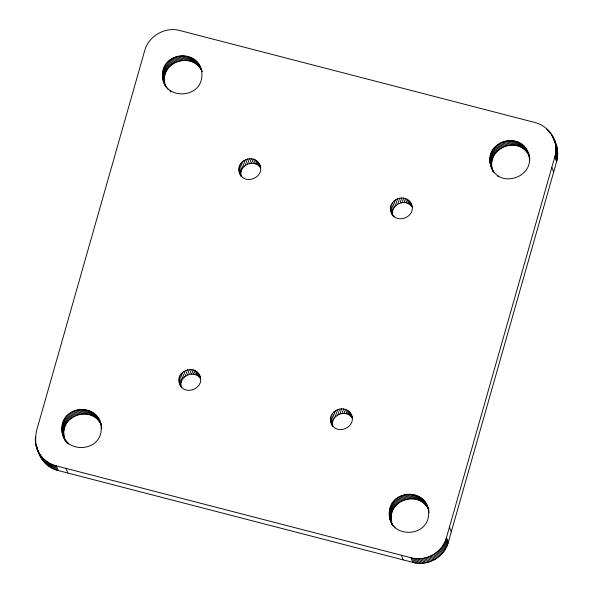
<?xml version="1.0" encoding="UTF-8"?>
<svg xmlns="http://www.w3.org/2000/svg" width="593" height="593" viewBox="0 0 593 593"><rect width="100%" height="100%" fill="white"/><g stroke="black" fill="none" stroke-linecap="round" stroke-linejoin="round"><path stroke-width="0.89" d="M35.269 439.502L36.403 431.252L144.64 50.872C148.428 35.899 165.454 26.322 180.235 30.628L534.76 122.454C551.231 126.361 560.956 145.908 556.597 161.748L448.36 542.128C444.572 557.101 427.546 566.678 412.765 562.372L58.24 470.545C44.075 467.506 36.321 452.859 35.269 439.502L35.884 441.051M35.869 444.824C37.937 455.024 46.284 463.496 56.387 465.89L410.912 557.709C425.692 562.023 442.719 552.439 446.507 537.473L554.744 157.093C556.419 151.43 556.241 145.233 554.166 139.703M61.872 428.628C61.716 403.611 101.885 403.114 101.255 428.561C101.41 453.578 61.235 454.082 61.872 428.628L63.725 433.29L64.585 439.213M63.725 433.29C63.051 413.929 92.464 406.464 100.869 424.017M162.504 74.985C162.349 49.968 202.517 49.464 201.879 74.918C202.035 99.935 161.867 100.432 162.504 74.985L164.357 79.64L164.898 84.421L163.045 79.766M164.357 79.64C163.646 59.671 194.497 52.792 202.028 71.434L200.175 66.772M389.26 513.427C389.112 488.41 429.28 487.906 428.643 513.36C428.798 538.377 388.63 538.874 389.26 513.427L391.121 518.082L391.973 524.012M391.121 518.082C390.446 498.728 419.859 491.263 428.265 508.816M528.022 152.66C537.569 176.788 498.276 190.561 490.752 165.706C482.821 140.333 523.589 129.837 529.26 155.766M492.605 170.369C485.259 148.584 518.519 134.707 528.889 155.166M180.598 386.05C171.977 371.129 197.602 361.723 200.768 378.66M179.16 381.818L181.013 386.48C178.819 375.962 194.245 369.417 200.301 378.267L198.447 373.605M240.891 175.995C231.381 161.214 256.858 150.348 260.698 167.552M239.149 170.992L241.003 175.647C238.809 165.136 254.234 158.59 260.297 167.434L258.444 162.778M332.54 426.1C322.889 410.675 349.47 400.52 352.65 418.428M330.79 421.097L332.643 425.752C330.279 414.574 347.468 408.429 352.613 418.651M392.529 215.274C382.937 200.286 408.881 189.612 412.394 207.113M390.787 210.263L392.64 214.925C390.446 204.407 405.864 197.862 411.927 206.712L410.074 202.05M391.291 212.168C395.865 225.614 417.665 216.349 411.09 203.725M239.661 172.889C244.234 186.335 266.035 177.077 259.46 164.446M331.302 422.994C335.875 436.441 357.675 427.175 351.1 414.551M179.672 383.723C184.238 397.162 206.038 387.904 199.47 375.273M555.537 143.135L551.868 134.959M553.136 137.272L554.989 141.935M554.966 142.224L556.827 146.879M552.528 136.101L554.381 140.763M555.278 143.513L557.131 148.176M551.156 133.855L552.083 136.182M555.522 144.825L557.383 149.48M555.708 146.152L557.561 150.807M549.57 131.735L550.193 133.292M555.826 147.487L557.679 152.149M548.703 130.734L549.318 132.291M555.878 148.843L557.731 153.498M547.784 129.778L548.406 131.327M555.863 150.199L557.716 154.862M546.82 128.859L547.435 130.416M555.782 151.571L557.635 156.233M555.626 152.95L557.479 157.605M555.404 154.328L557.257 158.983M555.107 155.707L556.96 160.362M554.744 157.093L556.597 161.748M551.809 167.404L553.662 172.059M527.036 150.511L529.341 156.115M528.734 154.929L529.349 156.485M526.443 149.488L528.296 154.143M528.986 156.1L529.912 158.427M525.791 148.495L527.644 153.157M525.072 147.553L526.925 152.208M529.252 158.494L529.868 160.043M524.294 146.649L526.147 151.311M523.463 145.796L525.316 150.452M522.566 144.996L524.42 149.651M521.625 144.24L523.478 148.902M520.624 143.55L522.477 148.206M519.572 142.913L521.432 147.575M518.475 142.342L520.328 147.005M517.333 141.838L519.186 146.501M516.14 141.408L517.993 146.063M514.902 141.045L516.762 145.7M513.649 140.763L515.502 145.418M512.389 140.563L514.242 145.218M511.136 140.445L512.989 145.1M509.884 140.408L511.737 145.063M508.646 140.445L510.499 145.107M507.415 140.563L509.268 145.218M506.2 140.756L508.053 145.411M505.006 141.015L506.859 145.678M503.835 141.349L505.688 146.011M502.686 141.757L504.539 146.412M501.567 142.224L503.42 146.879M500.477 142.757L502.33 147.42M499.425 143.358L501.278 148.013M498.402 144.017L500.255 148.68M497.431 144.736L499.284 149.399M496.497 145.515L498.35 150.177M495.615 146.352L497.468 151.007M494.777 147.242L496.637 151.897M493.999 148.183L495.852 152.838M493.28 149.177L495.133 153.832M492.613 150.214L494.466 154.877M492.012 151.304L493.873 155.966M491.486 152.438L493.339 157.101M491.019 153.617L492.872 158.279M490.626 154.84L492.486 159.495M490.322 156.078L492.175 160.733M497.542 175.254L498.164 176.803M490.092 157.315L491.945 161.978M489.951 158.553L491.805 163.208M489.892 159.784L491.745 164.439M489.914 160.999L491.767 165.655M490.011 162.208L491.864 166.863M493.376 170.992L493.999 172.548M490.181 163.394L492.042 168.049M492.724 170.006L493.339 171.562M490.433 164.565L493.057 171.31M490.752 165.706L492.842 171.029M408.755 200.597L410.608 205.252M407.154 199.396L409.007 204.059M405.301 198.507L407.154 203.169M403.247 197.98L405.101 202.636M401.179 197.854L403.032 202.509M399.163 198.114L401.016 202.769M397.251 198.729L399.104 203.392M395.487 199.678L397.34 204.34M393.922 200.931L395.776 205.593M392.61 202.465L394.464 207.12M391.588 204.237L393.441 208.899M390.913 206.231L392.766 210.886M390.646 208.269L392.499 212.931M393.322 215.496L393.937 217.045M392.143 213.925L393.077 216.252M449.442 527.155L451.295 531.817M446.507 537.473L448.36 542.128M446.092 538.844L447.945 543.499M445.61 540.179L447.463 544.834M445.076 541.476L446.929 546.131M444.476 542.736L446.329 547.391M443.823 543.951L445.677 548.614M443.112 545.137L444.965 549.793M426.93 505.214L428.48 509.098M426.404 504.154L429.028 510.907M425.818 503.131L427.672 507.786M425.159 502.145L427.012 506.8M428.524 510.936L429.147 512.485M424.44 501.196L426.293 505.859M442.348 546.279L444.209 550.934M423.669 500.299L425.522 504.954M422.831 499.439L424.684 504.102M441.54 547.376L443.394 552.031M421.942 498.639L423.795 503.294M420.993 497.89L422.846 502.545M440.681 548.429L442.534 553.091M419.992 497.193L421.845 501.856M418.947 496.563L420.8 501.218M439.769 549.444L441.629 554.099M417.85 495.993L419.703 500.648M438.82 550.408L440.673 555.063M416.701 495.489L418.554 500.144M415.508 495.051L417.361 499.714M437.827 551.327L439.68 555.982M414.277 494.688L416.13 499.35M436.796 552.194L438.65 556.857M413.017 494.406L414.87 499.061M435.722 553.017L437.575 557.679M411.757 494.206L413.61 498.869M434.617 553.788L436.47 558.45M410.504 494.088L412.357 498.75M433.476 554.507L435.329 559.169M409.252 494.051L411.105 498.713M408.014 494.095L409.867 498.75M432.297 555.174L434.15 559.836M406.783 494.206L408.636 498.869M431.096 555.789L432.949 560.444M405.568 494.399L407.428 499.054M429.866 556.345L431.719 561.008M404.374 494.658L406.227 499.321M428.606 556.849L430.459 561.504M403.203 494.999L405.056 499.654M427.331 557.294L429.184 561.949M402.054 495.4L403.907 500.055M426.026 557.679L427.879 562.334M400.935 495.867L402.788 500.529M424.707 558.006L426.56 562.661M399.845 496.408L401.698 501.063M423.365 558.265L425.218 562.927M398.792 497.001L400.646 501.663M422.016 558.473L423.869 563.128M397.777 497.66L399.63 502.323M396.799 498.387L398.652 503.042M420.645 558.606L422.505 563.268M395.865 499.165L397.725 503.82M419.273 558.68L421.126 563.343M394.982 499.995L396.836 504.658M417.887 558.695L419.74 563.35M394.152 500.885L396.005 505.547M416.494 558.636L418.347 563.291M260.142 166.285L260.764 167.834M393.374 501.826L395.227 506.489M257.117 161.318L258.971 165.981M415.093 558.51L416.946 563.165M392.648 502.82L394.501 507.482M255.516 160.125L257.369 164.78M413.692 558.309L415.545 562.972M391.988 503.865L393.841 508.52M391.387 504.954L393.241 509.609M253.663 159.235L255.516 163.89M412.291 558.043L414.144 562.705M390.854 506.088L392.707 510.743M410.912 557.709L412.765 562.372M251.617 158.702L253.47 163.364M390.387 507.267L392.24 511.922M390.001 508.483L391.854 513.138M389.69 509.721L391.543 514.383M249.549 158.576L251.402 163.238M389.468 510.966L391.321 515.621M350.085 412.876L351.938 417.539M389.327 512.196L391.18 516.859M348.758 411.423L350.611 416.078M394.241 526.488L394.856 528.044M389.282 514.642L391.135 519.305M247.533 158.835L249.386 163.498M389.379 515.851L391.232 520.506M347.157 410.223L349.018 414.885M389.557 517.037L391.41 521.699M392.092 523.656L393.018 525.984M389.801 518.208L392.425 524.961M390.12 519.357L392.514 525.45M345.311 409.333L347.164 413.996M245.613 159.458L247.474 164.113M343.258 408.807L345.111 413.462M401.298 555.218L403.151 559.881M243.856 160.406L245.71 165.062M341.19 408.681L343.043 413.336M242.292 161.659L244.146 166.314M339.174 408.94L341.027 413.595M240.973 163.186L242.826 167.849M239.957 164.965L241.811 169.62M337.261 409.555L339.114 414.218M199.648 65.712L201.961 71.686M199.055 64.689L200.908 69.344M198.396 63.703L200.256 68.358M239.283 166.952L241.136 171.614M197.684 62.754L199.537 67.417M196.906 61.85L198.759 66.512M335.497 410.504L337.35 415.167M196.068 60.997L197.921 65.66M239.016 168.998L240.869 173.653M195.179 60.197L197.032 64.852M240.513 174.653L241.129 176.203M194.23 59.448L196.09 64.103M333.933 411.757L335.786 416.419M193.236 58.751L195.09 63.414M192.184 58.121L194.037 62.776M191.087 57.551L192.94 62.206M332.614 413.291L334.467 417.946M189.938 57.047L191.791 61.702M331.598 415.063L333.451 419.725M188.752 56.609L190.605 61.272M187.514 56.246L189.367 60.909M330.924 417.057L332.777 421.712M186.254 55.964L188.114 60.619M330.657 419.095L332.51 423.758M332.154 424.751L332.777 426.308M185.001 55.764L186.854 60.419M183.741 55.646L185.594 60.308M182.496 55.609L184.349 60.264M181.25 55.646L183.104 60.308M180.02 55.764L181.881 60.427M178.812 55.957L180.665 60.612M177.618 56.216L179.471 60.879M176.44 56.55L178.293 61.212M175.291 56.958L177.144 61.613M174.172 57.425L176.025 62.087M173.082 57.958L174.935 62.621M172.029 58.559L173.882 63.221M171.014 59.218L172.867 63.881M170.035 59.945L171.896 64.6M169.109 60.723L170.962 65.378M168.227 61.553L170.08 66.216M167.389 62.443L169.242 67.105M166.611 63.384L168.464 68.047M165.884 64.378L167.737 69.04M165.225 65.423L167.078 70.078M164.624 66.512L166.477 71.167M164.091 67.646L165.944 72.302M163.631 68.818L165.484 73.48M163.238 70.041L165.091 74.696M162.927 71.279L164.78 75.941M170.154 90.455L170.769 92.004M162.704 72.516L164.558 77.179M162.564 73.754L164.417 78.417M167.478 88.046L168.101 89.595M162.526 76.2L164.38 80.863M162.623 77.409L164.476 82.064M165.988 86.2L166.603 87.749M162.793 78.595L164.646 83.257M165.328 85.214L165.951 86.763M163.364 80.915L165.669 86.511M163.75 82.034L164.987 85.14M197.128 372.152L198.981 376.807M195.527 370.951L197.38 375.606M193.674 370.062L195.527 374.717M191.621 369.528L193.481 374.19M189.552 369.402L191.406 374.064M187.536 369.661L189.389 374.324M185.624 370.284L187.477 374.939M183.86 371.233L185.713 375.895M182.296 372.486L184.156 377.148M180.984 374.013L182.837 378.675M179.961 375.792L181.814 380.447M179.294 377.785L181.147 382.441M179.027 379.824L180.88 384.479M180.524 385.48L181.451 387.807M99.542 420.422L101.24 424.618M99.016 419.362L101.01 424.188M98.423 418.332L100.276 422.994M100.714 423.78L101.64 426.108M97.771 417.346L99.624 422.008M101.136 426.137L101.751 427.694M97.052 416.397L98.905 421.06M101.233 427.345L101.848 428.895M96.274 415.5L98.127 420.155M95.443 414.648L97.296 419.303M94.546 413.84L96.4 418.502M93.605 413.091L95.458 417.746M92.604 412.394L94.457 417.057M91.552 411.764L93.412 416.419M90.455 411.194L92.308 415.856M89.313 410.69L91.166 415.352M88.12 410.252L89.973 414.915M86.882 409.896L88.735 414.551M85.629 409.607L87.482 414.27M84.369 409.407L86.222 414.07M83.116 409.296L84.969 413.951M81.864 409.252L83.717 413.914M80.626 409.296L82.479 413.951M79.395 409.407L81.248 414.07M78.18 409.6L80.033 414.262M76.986 409.867L78.839 414.522M75.815 410.2L77.668 414.855M74.666 410.601L76.519 415.263M73.547 411.075L75.4 415.73M72.457 411.609L74.31 416.264M71.397 412.209L73.258 416.864M70.382 412.869L72.235 417.524M69.411 413.588L71.264 418.243M68.477 414.366L70.33 419.021M67.595 415.204L69.448 419.859M66.757 416.093L68.61 420.748M65.979 417.035L67.832 421.69M65.26 418.028L67.113 422.683M64.593 419.066L66.446 423.728M63.992 420.155L65.845 424.81M63.458 421.289L65.319 425.944M62.999 422.468L64.852 427.123M62.606 423.684L64.459 428.346M62.302 424.929L64.155 429.584M62.072 426.167L63.925 430.822M61.931 427.397L63.785 432.06M67.684 442.548L68.306 444.098M66.853 441.689L67.469 443.245M61.894 429.851L63.747 434.506M66.075 440.792L66.69 442.341M61.991 431.052L63.844 435.714M65.356 439.843L66.283 442.17M62.161 432.245L64.014 436.9M62.413 433.409L64.266 438.071M64.704 438.857L65.319 440.406M62.732 434.558L64.726 439.383M63.125 435.677L65.126 440.651M66.001 468.374L67.854 473.036M56.387 465.89L58.24 470.545M55.016 465.505L56.869 470.167M53.666 465.06L55.52 469.715M52.354 464.556L54.208 469.211M51.08 463.985L52.933 468.648M49.849 463.37L51.702 468.025M48.656 462.688L50.509 467.351M47.507 461.962L49.36 466.617M46.402 461.184L48.255 465.839M45.342 460.353L47.195 465.016M35.365 436.767L35.98 438.323M44.327 459.479L46.18 464.141M43.363 458.567L45.216 463.222M42.444 457.603L44.297 462.266M35.321 440.851L35.936 442.408M41.577 456.603L43.43 461.265M40.754 455.565L42.607 460.22M35.617 443.52L37.166 447.396M39.99 454.49L41.844 459.145M39.279 453.378L41.132 458.041M36.173 446.121L38.034 450.776M38.619 452.237L40.472 456.899M36.544 447.389L39.864 455.728M556.026 144.358L556.456 145.611"/></g></svg>
